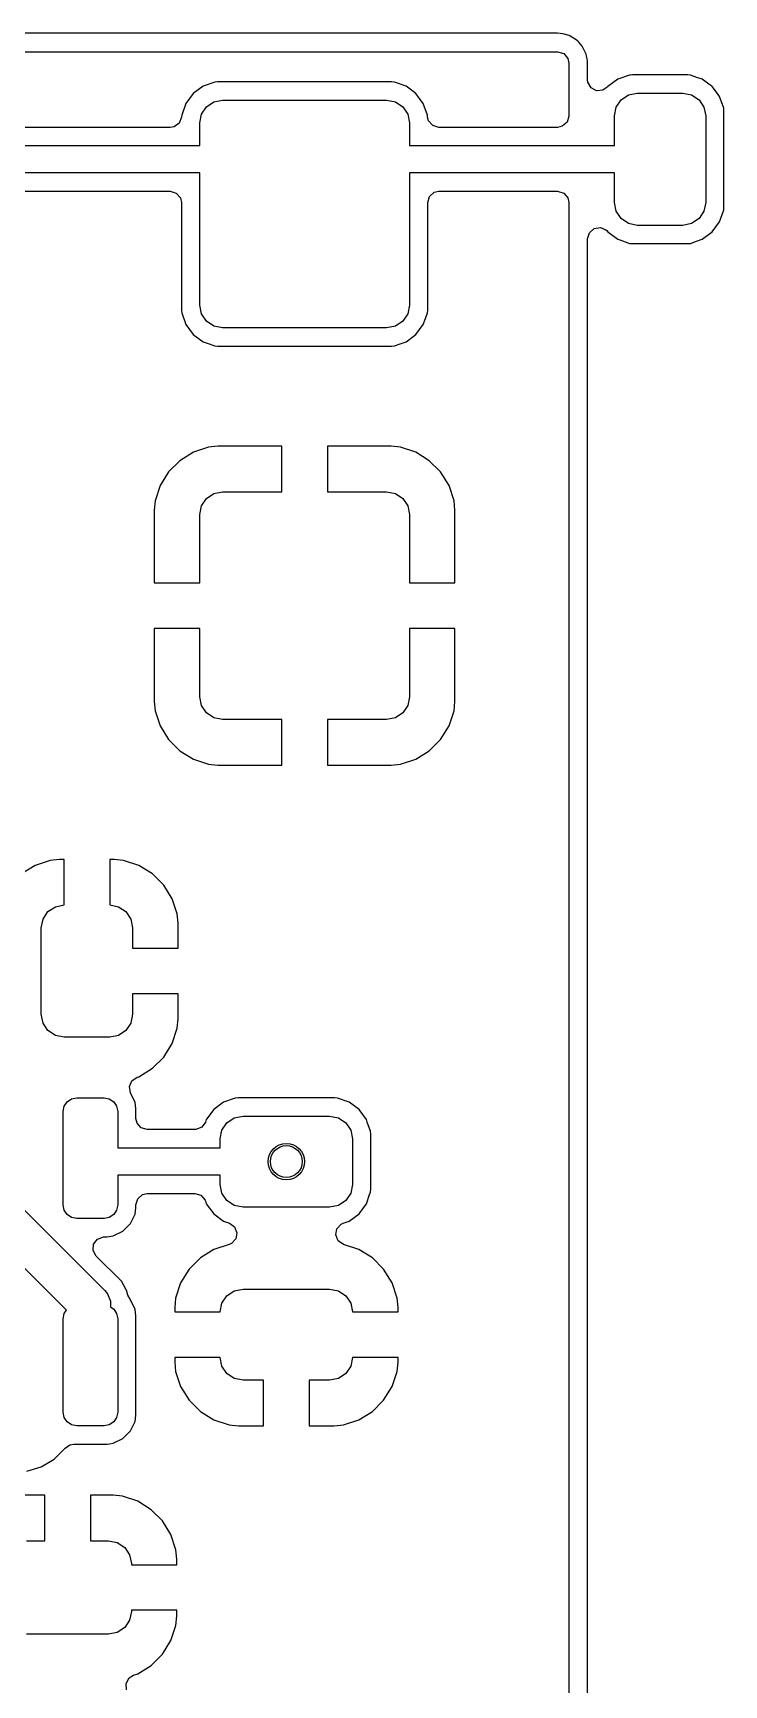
# Model space of a CAD drawing. Header units: inches. Extents: x -2.56 to 2.56, y -2.56 to 2.56.
# Drawn here: x -0.724 to -0.425, y 1.187 to 1.901 of the extents above; entities that cross this region are included whole.
import ezdxf

# ---------------------------------------------------------------- set-up
doc = ezdxf.new("R2010")
doc.units = ezdxf.units.IN
doc.header["$MEASUREMENT"] = 0
doc.layers.add('BLACK', color=250, linetype='CONTINUOUS')

msp = doc.modelspace()

# ---------------------------------------------------------------- linework, layer by layer
at = {"layer": 'BLACK', "linetype": 'CONTINUOUS'}
for p, q in [((-0.49701, 1.901), (-0.82475, 1.901)), ((-0.49473, 1.90068), (-0.49701, 1.901)), ((-0.49701, 1.901), (-0.49701, 1.901)), ((-0.49209, 1.8999), (-0.49473, 1.90068)), ((-0.49473, 1.90068), (-0.49473, 1.90068)), ((-0.49473, 1.90068), (-0.49473, 1.90068)), ((-0.48895, 1.89814), (-0.49209, 1.8999)), ((-0.49209, 1.8999), (-0.49209, 1.8999)), ((-0.82622, 1.89291), (-0.49701, 1.89291)), ((-0.49701, 1.89291), (-0.49437, 1.89214)), ((-0.49437, 1.89214), (-0.49257, 1.89006)), ((-0.48825, 1.89744), (-0.48895, 1.89814)), ((-0.48895, 1.89814), (-0.48895, 1.89814)), ((-0.48895, 1.89814), (-0.48895, 1.89814)), ((-0.48895, 1.89814), (-0.48895, 1.89814)), ((-0.48895, 1.89814), (-0.48895, 1.89814)), ((-0.4879, 1.89703), (-0.48825, 1.89744)), ((-0.48645, 1.89536), (-0.4879, 1.89703)), ((-0.48476, 1.89218), (-0.48645, 1.89536)), ((-0.48467, 1.89182), (-0.48476, 1.89218)), ((-0.48466, 1.89178), (-0.48467, 1.89182)), ((-0.48451, 1.8911), (-0.48466, 1.89178)), ((-0.49257, 1.89006), (-0.49213, 1.88803)), ((-0.49213, 1.88803), (-0.49213, 1.86514)), ((-0.48422, 1.88975), (-0.48451, 1.8911)), ((-0.48415, 1.88911), (-0.48422, 1.88975)), ((-0.48404, 1.88803), (-0.48415, 1.88911)), ((-0.48404, 1.88082), (-0.48404, 1.88803)), ((-0.48404, 1.88803), (-0.48404, 1.88803)), ((-0.65011, 1.87806), (-0.65442, 1.87489)), ((-0.64507, 1.87983), (-0.65011, 1.87806)), ((-0.65011, 1.87806), (-0.65011, 1.87806)), ((-0.64387, 1.87994), (-0.64507, 1.87983)), ((-0.64507, 1.87983), (-0.64507, 1.87983)), ((-0.56873, 1.87994), (-0.64387, 1.87994)), ((-0.64387, 1.87994), (-0.64387, 1.87994)), ((-0.56753, 1.87983), (-0.56873, 1.87994)), ((-0.56873, 1.87994), (-0.56873, 1.87994)), ((-0.56249, 1.87806), (-0.56753, 1.87983)), ((-0.56249, 1.87806), (-0.56249, 1.87806)), ((-0.55818, 1.87489), (-0.56249, 1.87806)), ((-0.48392, 1.87975), (-0.48404, 1.88082)), ((-0.48258, 1.87734), (-0.48392, 1.87975)), ((-0.48016, 1.87604), (-0.48258, 1.87734)), ((-0.47559, 1.87764), (-0.47742, 1.87625)), ((-0.47554, 1.87758), (-0.47559, 1.87764)), ((-0.47528, 1.87784), (-0.47554, 1.87758)), ((-0.47098, 1.88102), (-0.47528, 1.87784)), ((-0.46593, 1.88278), (-0.47098, 1.88102)), ((-0.46585, 1.8828), (-0.46593, 1.88278)), ((-0.46571, 1.8828), (-0.46585, 1.8828)), ((-0.46547, 1.88282), (-0.46571, 1.8828)), ((-0.46474, 1.88289), (-0.46547, 1.88282)), ((-0.46473, 1.88289), (-0.46474, 1.88289)), ((-0.44078, 1.88289), (-0.46473, 1.88289)), ((-0.43958, 1.88278), (-0.44078, 1.88289)), ((-0.44078, 1.88289), (-0.44078, 1.88289)), ((-0.44078, 1.88289), (-0.44078, 1.88289)), ((-0.43685, 1.88183), (-0.43958, 1.88278)), ((-0.43958, 1.88278), (-0.43958, 1.88278)), ((-0.43958, 1.88278), (-0.43958, 1.88278)), ((-0.43453, 1.88102), (-0.43685, 1.88183)), ((-0.43176, 1.87897), (-0.43453, 1.88102)), ((-0.43453, 1.88102), (-0.43453, 1.88102)), ((-0.43048, 1.87802), (-0.43176, 1.87897)), ((-0.43023, 1.87784), (-0.43048, 1.87802)), ((-0.42802, 1.87484), (-0.43023, 1.87784)), ((-0.65759, 1.87059), (-0.65936, 1.86554)), ((-0.65442, 1.87489), (-0.65759, 1.87059)), ((-0.65759, 1.87059), (-0.65759, 1.87059)), ((-0.64869, 1.86916), (-0.6455, 1.8713)), ((-0.6455, 1.8713), (-0.64173, 1.87205)), ((-0.64173, 1.87205), (-0.57087, 1.87205)), ((-0.57087, 1.87205), (-0.5671, 1.8713)), ((-0.5671, 1.8713), (-0.56391, 1.86916)), ((-0.55501, 1.87059), (-0.55818, 1.87489)), ((-0.55324, 1.86554), (-0.55501, 1.87059)), ((-0.55501, 1.87059), (-0.55501, 1.87059)), ((-0.47742, 1.87625), (-0.48016, 1.87604)), ((-0.47169, 1.86892), (-0.46956, 1.87212)), ((-0.46956, 1.87212), (-0.46636, 1.87425)), ((-0.46636, 1.87425), (-0.4626, 1.875)), ((-0.4626, 1.875), (-0.44291, 1.875)), ((-0.44291, 1.875), (-0.43915, 1.87425)), ((-0.43915, 1.87425), (-0.43595, 1.87212)), ((-0.43595, 1.87212), (-0.43382, 1.86892)), ((-0.42706, 1.87354), (-0.42802, 1.87484)), ((-0.42529, 1.86849), (-0.42706, 1.87354)), ((-0.42706, 1.87354), (-0.42706, 1.87354)), ((-0.65944, 1.86468), (-0.66045, 1.86213)), ((-0.65936, 1.86554), (-0.65944, 1.86468)), ((-0.65936, 1.86554), (-0.65936, 1.86554)), ((-0.65157, 1.8622), (-0.65083, 1.86597)), ((-0.65083, 1.86597), (-0.64869, 1.86916)), ((-0.56391, 1.86916), (-0.56177, 1.86597)), ((-0.56177, 1.86597), (-0.56102, 1.8622)), ((-0.55316, 1.86468), (-0.55324, 1.86554)), ((-0.55324, 1.86554), (-0.55324, 1.86554)), ((-0.55274, 1.86311), (-0.55316, 1.86468)), ((-0.55094, 1.86103), (-0.55274, 1.86311)), ((-0.49213, 1.86514), (-0.4929, 1.8625)), ((-0.47244, 1.86516), (-0.47169, 1.86892)), ((-0.47244, 1.85236), (-0.47244, 1.86516)), ((-0.43382, 1.86892), (-0.43307, 1.86516)), ((-0.43307, 1.86516), (-0.43307, 1.82776)), ((-0.42527, 1.86841), (-0.42529, 1.86849)), ((-0.42529, 1.86849), (-0.42529, 1.86849)), ((-0.42527, 1.86831), (-0.42527, 1.86841)), ((-0.42527, 1.8683), (-0.42527, 1.86831)), ((-0.42527, 1.86828), (-0.42527, 1.8683)), ((-0.42518, 1.86729), (-0.42527, 1.86828)), ((-0.42518, 1.82562), (-0.42518, 1.86729)), ((-0.42518, 1.86729), (-0.42518, 1.86729)), ((-0.6643, 1.86026), (-1.03331, 1.86026)), ((-0.66269, 1.86053), (-0.6643, 1.86026)), ((-0.66045, 1.86213), (-0.66269, 1.86053)), ((-0.65157, 1.85236), (-0.65157, 1.8622)), ((-0.56102, 1.8622), (-0.56102, 1.85236)), ((-0.5483, 1.86026), (-0.55094, 1.86103)), ((-0.49701, 1.86026), (-0.5483, 1.86026)), ((-0.49498, 1.8607), (-0.49701, 1.86026)), ((-0.4929, 1.8625), (-0.49498, 1.8607)), ((-1.0315, 1.85236), (-0.65157, 1.85236)), ((-0.56102, 1.85236), (-0.47244, 1.85236)), ((-0.65157, 1.84055), (-1.02905, 1.84055)), ((-0.65157, 1.78346), (-0.65157, 1.84055)), ((-0.47244, 1.84055), (-0.56102, 1.84055)), ((-0.56102, 1.84055), (-0.56102, 1.78346)), ((-0.47244, 1.82776), (-0.47244, 1.84055)), ((-1.02376, 1.83266), (-0.66435, 1.83266)), ((-0.66435, 1.83266), (-0.66171, 1.83188)), ((-0.66171, 1.83188), (-0.65991, 1.8298)), ((-0.65991, 1.8298), (-0.65947, 1.82778)), ((-0.65947, 1.82778), (-0.65947, 1.78133)), ((-0.55313, 1.82778), (-0.55235, 1.83041)), ((-0.55313, 1.78133), (-0.55313, 1.82778)), ((-0.55235, 1.83041), (-0.55028, 1.83222)), ((-0.55028, 1.83222), (-0.54825, 1.83266)), ((-0.54825, 1.83266), (-0.49701, 1.83266)), ((-0.49701, 1.83266), (-0.49437, 1.83188)), ((-0.49437, 1.83188), (-0.49257, 1.8298)), ((-0.49257, 1.8298), (-0.49213, 1.82778)), ((-0.49213, 1.82778), (-0.49213, 0.82378)), ((-0.47169, 1.82399), (-0.47244, 1.82776)), ((-0.43307, 1.82776), (-0.43382, 1.82399)), ((-0.46956, 1.8208), (-0.47169, 1.82399)), ((-0.46636, 1.81866), (-0.46956, 1.8208)), ((-0.43595, 1.8208), (-0.43915, 1.81866)), ((-0.43382, 1.82399), (-0.43595, 1.8208)), ((-0.42706, 1.81937), (-0.42537, 1.8242)), ((-0.42537, 1.8242), (-0.42529, 1.82442)), ((-0.42529, 1.82442), (-0.42518, 1.82562)), ((-0.42529, 1.82442), (-0.42529, 1.82442)), ((-0.48404, 1.8121), (-0.48326, 1.81474)), ((-0.48326, 1.81474), (-0.48118, 1.81654)), ((-0.48118, 1.81654), (-0.47846, 1.81693)), ((-0.47846, 1.81693), (-0.47643, 1.81615)), ((-0.47643, 1.81615), (-0.47573, 1.81568)), ((-0.47573, 1.81568), (-0.47528, 1.81507)), ((-0.47528, 1.81507), (-0.47098, 1.8119)), ((-0.4626, 1.81791), (-0.46636, 1.81866)), ((-0.44291, 1.81791), (-0.4626, 1.81791)), ((-0.43915, 1.81866), (-0.44291, 1.81791)), ((-0.43453, 1.8119), (-0.43023, 1.81507)), ((-0.43023, 1.81507), (-0.42706, 1.81937)), ((-0.48404, 1.79322), (-0.48404, 1.8121)), ((-0.47098, 1.8119), (-0.46974, 1.81146)), ((-0.46974, 1.81146), (-0.46593, 1.81013)), ((-0.46593, 1.81013), (-0.46593, 1.81013)), ((-0.46593, 1.81013), (-0.46593, 1.81013)), ((-0.46593, 1.81013), (-0.46548, 1.81009)), ((-0.46548, 1.81009), (-0.46474, 1.81002)), ((-0.46474, 1.81002), (-0.46473, 1.81002)), ((-0.46473, 1.81002), (-0.46473, 1.81002)), ((-0.46473, 1.81002), (-0.44078, 1.81002)), ((-0.44078, 1.81002), (-0.44078, 1.81002)), ((-0.44078, 1.81002), (-0.44073, 1.81002)), ((-0.44073, 1.81002), (-0.43958, 1.81013)), ((-0.43958, 1.81013), (-0.43696, 1.81105)), ((-0.43958, 1.81013), (-0.43958, 1.81013)), ((-0.43696, 1.81105), (-0.43453, 1.8119)), ((-0.48404, 1.63985), (-0.48404, 1.79322)), ((-0.65947, 1.78133), (-0.65936, 1.78013)), ((-0.65936, 1.78013), (-0.65936, 1.78013)), ((-0.65936, 1.78013), (-0.65759, 1.77508)), ((-0.65083, 1.7797), (-0.65157, 1.78346)), ((-0.64869, 1.7765), (-0.65083, 1.7797)), ((-0.56177, 1.7797), (-0.56391, 1.7765)), ((-0.56102, 1.78346), (-0.56177, 1.7797)), ((-0.55501, 1.77508), (-0.55413, 1.77761)), ((-0.55413, 1.77761), (-0.55324, 1.78013)), ((-0.55324, 1.78013), (-0.55313, 1.78133)), ((-0.55324, 1.78013), (-0.55324, 1.78013)), ((-0.65759, 1.77508), (-0.65759, 1.77508)), ((-0.65759, 1.77508), (-0.65442, 1.77078)), ((-0.65442, 1.77078), (-0.65011, 1.76761)), ((-0.6455, 1.77437), (-0.64869, 1.7765)), ((-0.64173, 1.77362), (-0.6455, 1.77437)), ((-0.57087, 1.77362), (-0.64173, 1.77362)), ((-0.5671, 1.77437), (-0.57087, 1.77362)), ((-0.56391, 1.7765), (-0.5671, 1.77437)), ((-0.56249, 1.76761), (-0.55818, 1.77078)), ((-0.55818, 1.77078), (-0.55501, 1.77508)), ((-0.65011, 1.76761), (-0.64843, 1.76702)), ((-0.64843, 1.76702), (-0.64507, 1.76584)), ((-0.64507, 1.76584), (-0.64387, 1.76573)), ((-0.64387, 1.76573), (-0.64387, 1.76573)), ((-0.64387, 1.76573), (-0.56873, 1.76573)), ((-0.56873, 1.76573), (-0.56753, 1.76584)), ((-0.56753, 1.76584), (-0.56501, 1.76672)), ((-0.56753, 1.76584), (-0.56753, 1.76584)), ((-0.56501, 1.76672), (-0.56249, 1.76761)), ((-0.64774, 1.72203), (-0.6543, 1.71986)), ((-0.6437, 1.72244), (-0.64774, 1.72203)), ((-0.61614, 1.72244), (-0.6437, 1.72244)), ((-0.6437, 1.72244), (-0.6437, 1.72244)), ((-0.61614, 1.70276), (-0.61614, 1.72244)), ((-0.5689, 1.72244), (-0.59646, 1.72244)), ((-0.59646, 1.72244), (-0.59646, 1.70276)), ((-0.56485, 1.72203), (-0.5689, 1.72244)), ((-0.5583, 1.71986), (-0.56485, 1.72203)), ((-0.56485, 1.72203), (-0.56485, 1.72203)), ((-0.66017, 1.71623), (-0.66505, 1.71135)), ((-0.6543, 1.71986), (-0.66017, 1.71623)), ((-0.6543, 1.71986), (-0.6543, 1.71986)), ((-0.55243, 1.71623), (-0.5583, 1.71986)), ((-0.5583, 1.71986), (-0.5583, 1.71986)), ((-0.54755, 1.71135), (-0.55243, 1.71623)), ((-0.66505, 1.71135), (-0.66868, 1.70548)), ((-0.54392, 1.70548), (-0.54755, 1.71135)), ((-0.67085, 1.69892), (-0.67126, 1.69488)), ((-0.66868, 1.70548), (-0.67085, 1.69893)), ((-0.67085, 1.69893), (-0.67085, 1.69892)), ((-0.66868, 1.70548), (-0.66868, 1.70548)), ((-0.65083, 1.69668), (-0.64869, 1.69987)), ((-0.64869, 1.69987), (-0.6455, 1.70201)), ((-0.6455, 1.70201), (-0.64173, 1.70276)), ((-0.64173, 1.70276), (-0.61614, 1.70276)), ((-0.59646, 1.70276), (-0.57087, 1.70276)), ((-0.57087, 1.70276), (-0.5671, 1.70201)), ((-0.5671, 1.70201), (-0.56391, 1.69987)), ((-0.56391, 1.69987), (-0.56177, 1.69668)), ((-0.54175, 1.69893), (-0.54392, 1.70548)), ((-0.54392, 1.70548), (-0.54392, 1.70548)), ((-0.54134, 1.69488), (-0.54175, 1.69893)), ((-0.67126, 1.69488), (-0.67126, 1.66339)), ((-0.65157, 1.69291), (-0.65083, 1.69668)), ((-0.65157, 1.66339), (-0.65157, 1.69291)), ((-0.56177, 1.69668), (-0.56102, 1.69291)), ((-0.56102, 1.69291), (-0.56102, 1.66339)), ((-0.54134, 1.66339), (-0.54134, 1.69488)), ((-0.54134, 1.69488), (-0.54134, 1.69488)), ((-0.67126, 1.66339), (-0.65157, 1.66339)), ((-0.56102, 1.66339), (-0.54134, 1.66339)), ((-0.65157, 1.6437), (-0.67126, 1.6437)), ((-0.67126, 1.6437), (-0.67126, 1.61221)), ((-0.65157, 1.61417), (-0.65157, 1.6437)), ((-0.54134, 1.6437), (-0.56102, 1.6437)), ((-0.56102, 1.6437), (-0.56102, 1.61417)), ((-0.54134, 1.61221), (-0.54134, 1.6437)), ((-0.48404, 1.557), (-0.48404, 1.63985)), ((-0.65083, 1.61041), (-0.65157, 1.61417)), ((-0.56102, 1.61417), (-0.56177, 1.61041)), ((-0.67126, 1.61221), (-0.67085, 1.60816)), ((-0.67085, 1.60816), (-0.66868, 1.60161)), ((-0.64869, 1.60721), (-0.65083, 1.61041)), ((-0.6455, 1.60508), (-0.64869, 1.60721)), ((-0.56391, 1.60721), (-0.5671, 1.60508)), ((-0.56177, 1.61041), (-0.56391, 1.60721)), ((-0.54392, 1.60161), (-0.54175, 1.60816)), ((-0.54175, 1.60816), (-0.54134, 1.61221)), ((-0.54175, 1.60816), (-0.54175, 1.60816)), ((-0.54134, 1.61221), (-0.54134, 1.61221)), ((-0.66868, 1.60161), (-0.66868, 1.60161)), ((-0.66868, 1.60161), (-0.66505, 1.59573)), ((-0.64173, 1.60433), (-0.6455, 1.60508)), ((-0.61614, 1.60433), (-0.64173, 1.60433)), ((-0.61614, 1.58465), (-0.61614, 1.60433)), ((-0.57087, 1.60433), (-0.59646, 1.60433)), ((-0.59646, 1.60433), (-0.59646, 1.58465)), ((-0.5671, 1.60508), (-0.57087, 1.60433)), ((-0.54755, 1.59573), (-0.54392, 1.60161)), ((-0.54392, 1.60161), (-0.54392, 1.60161)), ((-0.66505, 1.59573), (-0.66017, 1.59085)), ((-0.55243, 1.59085), (-0.54755, 1.59573)), ((-0.66017, 1.59085), (-0.6543, 1.58723)), ((-0.6543, 1.58723), (-0.6543, 1.58723)), ((-0.6543, 1.58723), (-0.64774, 1.58506)), ((-0.64774, 1.58506), (-0.64774, 1.58506)), ((-0.64774, 1.58506), (-0.6437, 1.58465)), ((-0.6437, 1.58465), (-0.61614, 1.58465)), ((-0.61614, 1.58465), (-0.61614, 1.58465)), ((-0.59646, 1.58465), (-0.5689, 1.58465)), ((-0.5689, 1.58465), (-0.56485, 1.58506)), ((-0.5689, 1.58465), (-0.5689, 1.58465)), ((-0.56485, 1.58506), (-0.5583, 1.58723)), ((-0.5583, 1.58723), (-0.55243, 1.59085)), ((-0.5583, 1.58723), (-0.5583, 1.58723)), ((-0.48404, 1.40363), (-0.48404, 1.557)), ((-0.71617, 1.54352), (-0.72272, 1.54135)), ((-0.71213, 1.54394), (-0.71617, 1.54352)), ((-0.71212, 1.54394), (-0.71213, 1.54394)), ((-0.71016, 1.54394), (-0.71212, 1.54394)), ((-0.71016, 1.52425), (-0.71016, 1.54394)), ((-0.71016, 1.54394), (-0.71016, 1.54394)), ((-0.6885, 1.54394), (-0.69047, 1.54394)), ((-0.69047, 1.54394), (-0.69047, 1.52425)), ((-0.68446, 1.54352), (-0.6885, 1.54394)), ((-0.67791, 1.54135), (-0.68446, 1.54352)), ((-0.68446, 1.54352), (-0.68446, 1.54352)), ((-0.72272, 1.54135), (-0.7286, 1.53773)), ((-0.72272, 1.54135), (-0.72272, 1.54135)), ((-0.67203, 1.53773), (-0.67791, 1.54135)), ((-0.67791, 1.54135), (-0.67791, 1.54135)), ((-0.66715, 1.53285), (-0.67203, 1.53773)), ((-0.66353, 1.52697), (-0.66715, 1.53285)), ((-0.71925, 1.51818), (-0.71712, 1.52137)), ((-0.71712, 1.52137), (-0.71392, 1.5235)), ((-0.71392, 1.5235), (-0.71016, 1.52425)), ((-0.69047, 1.52425), (-0.68671, 1.5235)), ((-0.68671, 1.5235), (-0.68351, 1.52137)), ((-0.68351, 1.52137), (-0.68138, 1.51818)), ((-0.66136, 1.52042), (-0.66353, 1.52697)), ((-0.66353, 1.52697), (-0.66353, 1.52697)), ((-0.66095, 1.51638), (-0.66136, 1.52042)), ((-0.72, 1.51441), (-0.71925, 1.51818)), ((-0.72, 1.47701), (-0.72, 1.51441)), ((-0.68138, 1.51818), (-0.68063, 1.51441)), ((-0.68063, 1.51441), (-0.68063, 1.50555)), ((-0.66095, 1.51638), (-0.66095, 1.51638)), ((-0.66095, 1.50555), (-0.66095, 1.51638)), ((-0.68063, 1.50555), (-0.66095, 1.50555)), ((-0.66095, 1.48587), (-0.68063, 1.48587)), ((-0.68063, 1.48587), (-0.68063, 1.47701)), ((-0.66095, 1.47504), (-0.66095, 1.48587)), ((-0.71925, 1.47324), (-0.72, 1.47701)), ((-0.71712, 1.47005), (-0.71925, 1.47324)), ((-0.68138, 1.47324), (-0.68351, 1.47005)), ((-0.68063, 1.47701), (-0.68138, 1.47324)), ((-0.66353, 1.46444), (-0.66136, 1.471)), ((-0.66136, 1.471), (-0.66095, 1.47504)), ((-0.66136, 1.471), (-0.66136, 1.471)), ((-0.66095, 1.47504), (-0.66095, 1.47504)), ((-0.71392, 1.46791), (-0.71712, 1.47005)), ((-0.71016, 1.46717), (-0.71392, 1.46791)), ((-0.69047, 1.46717), (-0.71016, 1.46717)), ((-0.68671, 1.46791), (-0.69047, 1.46717)), ((-0.68351, 1.47005), (-0.68671, 1.46791)), ((-0.66715, 1.45857), (-0.66353, 1.46444)), ((-0.66353, 1.46444), (-0.66353, 1.46444)), ((-0.67203, 1.45369), (-0.66715, 1.45857)), ((-0.68086, 1.44829), (-0.67862, 1.44983)), ((-0.67862, 1.44983), (-0.67791, 1.45006)), ((-0.67791, 1.45006), (-0.67203, 1.45369)), ((-0.67791, 1.45006), (-0.67791, 1.45006)), ((-0.68193, 1.44576), (-0.68086, 1.44829)), ((-0.68147, 1.44305), (-0.68193, 1.44576)), ((-0.68045, 1.44096), (-0.68147, 1.44305)), ((-0.71063, 1.43504), (-0.71018, 1.4373)), ((-0.71063, 1.39469), (-0.71063, 1.43504)), ((-0.71018, 1.4373), (-0.7089, 1.43922)), ((-0.7089, 1.43922), (-0.70698, 1.4405)), ((-0.70698, 1.4405), (-0.70472, 1.44094)), ((-0.70472, 1.44094), (-0.69291, 1.44094)), ((-0.69291, 1.44094), (-0.69065, 1.4405)), ((-0.69065, 1.4405), (-0.68874, 1.43922)), ((-0.68874, 1.43922), (-0.68746, 1.4373)), ((-0.68746, 1.4373), (-0.68701, 1.43504)), ((-0.68701, 1.43504), (-0.68701, 1.41929)), ((-0.67951, 1.43903), (-0.68045, 1.44096)), ((-0.67911, 1.43635), (-0.67951, 1.43903)), ((-0.67911, 1.43207), (-0.67911, 1.43635)), ((-0.64556, 1.43591), (-0.64867, 1.4317)), ((-0.64126, 1.43909), (-0.64556, 1.43591)), ((-0.63621, 1.44085), (-0.64126, 1.43909)), ((-0.64126, 1.43909), (-0.64126, 1.43909)), ((-0.63501, 1.44096), (-0.63621, 1.44085)), ((-0.63621, 1.44085), (-0.63621, 1.44085)), ((-0.59334, 1.44096), (-0.63501, 1.44096)), ((-0.63501, 1.44096), (-0.63501, 1.44096)), ((-0.59214, 1.44085), (-0.59334, 1.44096)), ((-0.59334, 1.44096), (-0.59334, 1.44096)), ((-0.58709, 1.43909), (-0.59214, 1.44085)), ((-0.58279, 1.43591), (-0.58709, 1.43909)), ((-0.58709, 1.43909), (-0.58709, 1.43909)), ((-0.57961, 1.43161), (-0.58279, 1.43591)), ((-0.67867, 1.43004), (-0.67911, 1.43207)), ((-0.67687, 1.42796), (-0.67867, 1.43004)), ((-0.67423, 1.42719), (-0.67687, 1.42796)), ((-0.65074, 1.42822), (-0.6533, 1.42721)), ((-0.64914, 1.43045), (-0.65074, 1.42822)), ((-0.64873, 1.43161), (-0.64914, 1.43045)), ((-0.64867, 1.4317), (-0.64873, 1.43161)), ((-0.64197, 1.42699), (-0.63983, 1.43019)), ((-0.63983, 1.43019), (-0.63664, 1.43232)), ((-0.63664, 1.43232), (-0.63287, 1.43307)), ((-0.63287, 1.43307), (-0.59547, 1.43307)), ((-0.59547, 1.43307), (-0.59171, 1.43232)), ((-0.59171, 1.43232), (-0.58851, 1.43019)), ((-0.58851, 1.43019), (-0.58638, 1.42699)), ((-0.57921, 1.43045), (-0.57961, 1.43161)), ((-0.57785, 1.42656), (-0.57921, 1.43045)), ((-0.76181, 1.4269), (-0.69256, 1.35764)), ((-0.65374, 1.42719), (-0.67423, 1.42719)), ((-0.6533, 1.42721), (-0.65374, 1.42719)), ((-0.64272, 1.42323), (-0.64197, 1.42699)), ((-0.64272, 1.41929), (-0.64272, 1.42323)), ((-0.58638, 1.42699), (-0.58563, 1.42323)), ((-0.58563, 1.42323), (-0.58563, 1.40354)), ((-0.57774, 1.42536), (-0.57785, 1.42656)), ((-0.57785, 1.42656), (-0.57785, 1.42656)), ((-0.57774, 1.40141), (-0.57774, 1.42536)), ((-0.68701, 1.41929), (-0.64272, 1.41929)), ((-0.64272, 1.40748), (-0.68701, 1.40748)), ((-0.68701, 1.40748), (-0.68701, 1.39469)), ((-0.64272, 1.40354), (-0.64272, 1.40748)), ((-0.70919, 1.34922), (-0.76181, 1.40184)), ((-0.67834, 1.39734), (-0.67626, 1.39915)), ((-0.67626, 1.39915), (-0.67423, 1.39959)), ((-0.67423, 1.39959), (-0.65374, 1.39959)), ((-0.65374, 1.39959), (-0.6511, 1.39881)), ((-0.64197, 1.39978), (-0.64272, 1.40354)), ((-0.63983, 1.39658), (-0.64197, 1.39978)), ((-0.58638, 1.39978), (-0.58851, 1.39658)), ((-0.58563, 1.40354), (-0.58638, 1.39978)), ((-0.57961, 1.39516), (-0.57822, 1.39915)), ((-0.57822, 1.39915), (-0.57785, 1.40021)), ((-0.57785, 1.40021), (-0.57774, 1.40141)), ((-0.57785, 1.40021), (-0.57785, 1.40021)), ((-0.48404, 1.32078), (-0.48404, 1.40363)), ((-0.71018, 1.39243), (-0.71063, 1.39469)), ((-0.7089, 1.39051), (-0.71018, 1.39243)), ((-0.68746, 1.39243), (-0.68874, 1.39051)), ((-0.68701, 1.39469), (-0.68746, 1.39243)), ((-0.67951, 1.39069), (-0.67911, 1.39338)), ((-0.67911, 1.3947), (-0.67834, 1.39734)), ((-0.67911, 1.39338), (-0.67911, 1.3947)), ((-0.6511, 1.39881), (-0.6493, 1.39673)), ((-0.6493, 1.39673), (-0.64914, 1.39632)), ((-0.64914, 1.39632), (-0.64873, 1.39516)), ((-0.64873, 1.39516), (-0.64556, 1.39086)), ((-0.63664, 1.39445), (-0.63983, 1.39658)), ((-0.63287, 1.3937), (-0.63664, 1.39445)), ((-0.59547, 1.3937), (-0.63287, 1.3937)), ((-0.59171, 1.39445), (-0.59547, 1.3937)), ((-0.58851, 1.39658), (-0.59171, 1.39445)), ((-0.58279, 1.39086), (-0.57961, 1.39516)), ((-0.70698, 1.38923), (-0.7089, 1.39051)), ((-0.70472, 1.38878), (-0.70698, 1.38923)), ((-0.69291, 1.38878), (-0.70472, 1.38878)), ((-0.69065, 1.38923), (-0.69291, 1.38878)), ((-0.68874, 1.39051), (-0.69065, 1.38923)), ((-0.68478, 1.3833), (-0.68153, 1.38656)), ((-0.68153, 1.38656), (-0.67951, 1.39069)), ((-0.64556, 1.39086), (-0.64126, 1.38769)), ((-0.64126, 1.38769), (-0.63874, 1.3868)), ((-0.63874, 1.3868), (-0.6365, 1.3852)), ((-0.6365, 1.3852), (-0.63549, 1.38264)), ((-0.59236, 1.38438), (-0.59049, 1.38639)), ((-0.59049, 1.38639), (-0.58961, 1.3868)), ((-0.58961, 1.3868), (-0.58709, 1.38769)), ((-0.58961, 1.3868), (-0.58961, 1.3868)), ((-0.58709, 1.38769), (-0.58279, 1.39086)), ((-0.69762, 1.37497), (-0.69742, 1.37771)), ((-0.69742, 1.37771), (-0.69578, 1.37991)), ((-0.69578, 1.37991), (-0.6932, 1.38087)), ((-0.6932, 1.38087), (-0.69285, 1.38089)), ((-0.69285, 1.38089), (-0.6916, 1.38089)), ((-0.6916, 1.38089), (-0.69071, 1.38102)), ((-0.69071, 1.38102), (-0.68892, 1.38128)), ((-0.68892, 1.38128), (-0.68478, 1.3833)), ((-0.63882, 1.37756), (-0.64544, 1.37537)), ((-0.63792, 1.37796), (-0.63882, 1.37756)), ((-0.63602, 1.37995), (-0.63792, 1.37796)), ((-0.63549, 1.38264), (-0.63602, 1.37995)), ((-0.59285, 1.38167), (-0.59236, 1.38438)), ((-0.59179, 1.37913), (-0.59285, 1.38167)), ((-0.58953, 1.37756), (-0.59179, 1.37913)), ((-0.58291, 1.37537), (-0.58953, 1.37756)), ((-0.6963, 1.37255), (-0.69762, 1.37497)), ((-0.68541, 1.36166), (-0.6963, 1.37255)), ((-0.65131, 1.37174), (-0.65619, 1.36686)), ((-0.64544, 1.37537), (-0.65131, 1.37174)), ((-0.64544, 1.37537), (-0.64544, 1.37537)), ((-0.57703, 1.37174), (-0.58291, 1.37537)), ((-0.58291, 1.37537), (-0.58291, 1.37537)), ((-0.57215, 1.36686), (-0.57703, 1.37174)), ((-0.65619, 1.36686), (-0.65982, 1.36099)), ((-0.56853, 1.36099), (-0.57215, 1.36686)), ((-0.69256, 1.35764), (-0.69145, 1.3563)), ((-0.69145, 1.3563), (-0.69013, 1.35311)), ((-0.68452, 1.36011), (-0.68541, 1.36166)), ((-0.68344, 1.35825), (-0.68452, 1.36011)), ((-0.68321, 1.35784), (-0.68344, 1.35825)), ((-0.68261, 1.35561), (-0.68321, 1.35784)), ((-0.65982, 1.36099), (-0.66199, 1.35444)), ((-0.65982, 1.36099), (-0.65982, 1.36099)), ((-0.63983, 1.35538), (-0.63664, 1.35752)), ((-0.63664, 1.35752), (-0.63287, 1.35827)), ((-0.63287, 1.35827), (-0.59547, 1.35827)), ((-0.59547, 1.35827), (-0.59171, 1.35752)), ((-0.59171, 1.35752), (-0.58851, 1.35538)), ((-0.56636, 1.35444), (-0.56853, 1.36099)), ((-0.56853, 1.36099), (-0.56853, 1.36099)), ((-0.71018, 1.34773), (-0.70919, 1.34922)), ((-0.69013, 1.35311), (-0.69013, 1.35058)), ((-0.69013, 1.35058), (-0.68874, 1.34965)), ((-0.68874, 1.34965), (-0.68746, 1.34773)), ((-0.68168, 1.35399), (-0.68261, 1.35561)), ((-0.68176, 1.35393), (-0.68168, 1.35399)), ((-0.68153, 1.3536), (-0.68176, 1.35393)), ((-0.67951, 1.34946), (-0.68153, 1.3536)), ((-0.68153, 1.3536), (-0.68153, 1.3536)), ((-0.68153, 1.3536), (-0.68153, 1.3536)), ((-0.67911, 1.34678), (-0.67951, 1.34946)), ((-0.66199, 1.35444), (-0.6624, 1.35039)), ((-0.6624, 1.35039), (-0.6624, 1.34843)), ((-0.66199, 1.35444), (-0.66199, 1.35444)), ((-0.64272, 1.34843), (-0.64197, 1.35219)), ((-0.64197, 1.35219), (-0.63983, 1.35538)), ((-0.58851, 1.35538), (-0.58638, 1.35219)), ((-0.58638, 1.35219), (-0.58563, 1.34843)), ((-0.56594, 1.35039), (-0.56636, 1.35444)), ((-0.56594, 1.34843), (-0.56594, 1.35039)), ((-0.56594, 1.35039), (-0.56594, 1.35039)), ((-0.71063, 1.34547), (-0.71018, 1.34773)), ((-0.71063, 1.30512), (-0.71063, 1.34547)), ((-0.68746, 1.34773), (-0.68701, 1.34547)), ((-0.68701, 1.34547), (-0.68701, 1.30512)), ((-0.67911, 1.32677), (-0.67911, 1.34678)), ((-0.6624, 1.34843), (-0.64272, 1.34843)), ((-0.58563, 1.34843), (-0.56594, 1.34843)), ((-0.64272, 1.32874), (-0.6624, 1.32874)), ((-0.6624, 1.32874), (-0.6624, 1.32677)), ((-0.64197, 1.32497), (-0.64272, 1.32874)), ((-0.58563, 1.32874), (-0.58638, 1.32497)), ((-0.56594, 1.32874), (-0.58563, 1.32874)), ((-0.56594, 1.32677), (-0.56594, 1.32874)), ((-0.67911, 1.30381), (-0.67911, 1.32677)), ((-0.6624, 1.32677), (-0.66199, 1.32273)), ((-0.66199, 1.32273), (-0.65982, 1.31618)), ((-0.63983, 1.32178), (-0.64197, 1.32497)), ((-0.63664, 1.31965), (-0.63983, 1.32178)), ((-0.58851, 1.32178), (-0.59171, 1.31965)), ((-0.58638, 1.32497), (-0.58851, 1.32178)), ((-0.56853, 1.31618), (-0.56636, 1.32273)), ((-0.56636, 1.32273), (-0.56594, 1.32677)), ((-0.56636, 1.32273), (-0.56636, 1.32273)), ((-0.56594, 1.32677), (-0.56594, 1.32677)), ((-0.48404, 1.16741), (-0.48404, 1.32078)), ((-0.65982, 1.31618), (-0.65982, 1.31618)), ((-0.65982, 1.31618), (-0.65619, 1.3103)), ((-0.63287, 1.3189), (-0.63664, 1.31965)), ((-0.62402, 1.3189), (-0.63287, 1.3189)), ((-0.62402, 1.29921), (-0.62402, 1.3189)), ((-0.59547, 1.3189), (-0.60433, 1.3189)), ((-0.60433, 1.3189), (-0.60433, 1.29921)), ((-0.59171, 1.31965), (-0.59547, 1.3189)), ((-0.57215, 1.3103), (-0.56853, 1.31618)), ((-0.56853, 1.31618), (-0.56853, 1.31618)), ((-0.65619, 1.3103), (-0.65131, 1.30542)), ((-0.57703, 1.30542), (-0.57215, 1.3103)), ((-0.71018, 1.30286), (-0.71063, 1.30512)), ((-0.7089, 1.30094), (-0.71018, 1.30286)), ((-0.70698, 1.29966), (-0.7089, 1.30094)), ((-0.70472, 1.29921), (-0.70698, 1.29966)), ((-0.69291, 1.29921), (-0.70472, 1.29921)), ((-0.69065, 1.29966), (-0.69291, 1.29921)), ((-0.68874, 1.30094), (-0.69065, 1.29966)), ((-0.68746, 1.30286), (-0.68874, 1.30094)), ((-0.68701, 1.30512), (-0.68746, 1.30286)), ((-0.68153, 1.29699), (-0.67951, 1.30113)), ((-0.67951, 1.30113), (-0.67911, 1.30381)), ((-0.65131, 1.30542), (-0.64544, 1.3018)), ((-0.64544, 1.3018), (-0.64544, 1.3018)), ((-0.64544, 1.3018), (-0.63889, 1.29963)), ((-0.63889, 1.29963), (-0.63889, 1.29963)), ((-0.63889, 1.29963), (-0.63484, 1.29921)), ((-0.63484, 1.29921), (-0.62402, 1.29921)), ((-0.62402, 1.29921), (-0.62402, 1.29921)), ((-0.60433, 1.29921), (-0.59351, 1.29921)), ((-0.59351, 1.29921), (-0.5935, 1.29921)), ((-0.5935, 1.29921), (-0.58946, 1.29963)), ((-0.58946, 1.29963), (-0.58291, 1.3018)), ((-0.58291, 1.3018), (-0.57703, 1.30542)), ((-0.58291, 1.3018), (-0.58291, 1.3018)), ((-0.68892, 1.29171), (-0.68478, 1.29373)), ((-0.68478, 1.29373), (-0.68153, 1.29699)), ((-0.71451, 1.28474), (-0.70993, 1.28931)), ((-0.70993, 1.28931), (-0.70984, 1.28943)), ((-0.70984, 1.28943), (-0.70974, 1.2895)), ((-0.70974, 1.2895), (-0.70972, 1.28953)), ((-0.70972, 1.28953), (-0.70971, 1.28952)), ((-0.70971, 1.28952), (-0.70761, 1.29104)), ((-0.70761, 1.29104), (-0.70598, 1.29132)), ((-0.70598, 1.29132), (-0.6916, 1.29132)), ((-0.6916, 1.29132), (-0.69053, 1.29147)), ((-0.69053, 1.29147), (-0.68892, 1.29171)), ((-0.72628, 1.27964), (-0.72007, 1.28145)), ((-0.72007, 1.28145), (-0.71451, 1.28474)), ((-0.71451, 1.28474), (-0.71451, 1.28474)), ((-0.7185, 1.26919), (-0.72835, 1.26919)), ((-0.7185, 1.24951), (-0.7185, 1.26919)), ((-0.68898, 1.26919), (-0.69882, 1.26919)), ((-0.69882, 1.26919), (-0.69882, 1.24951)), ((-0.68493, 1.26878), (-0.68898, 1.26919)), ((-0.67838, 1.26661), (-0.68493, 1.26878)), ((-0.68493, 1.26878), (-0.68493, 1.26878)), ((-0.67251, 1.26298), (-0.67838, 1.26661)), ((-0.67838, 1.26661), (-0.67838, 1.26661)), ((-0.66763, 1.2581), (-0.67251, 1.26298)), ((-0.664, 1.25223), (-0.66763, 1.2581)), ((-0.72638, 1.24951), (-0.7185, 1.24951)), ((-0.69882, 1.24951), (-0.69094, 1.24951)), ((-0.69094, 1.24951), (-0.68718, 1.24876)), ((-0.66183, 1.24568), (-0.664, 1.25223)), ((-0.664, 1.25223), (-0.664, 1.25223)), ((-0.68718, 1.24876), (-0.68399, 1.24663)), ((-0.68399, 1.24663), (-0.68185, 1.24343)), ((-0.68185, 1.24343), (-0.6811, 1.23967)), ((-0.66142, 1.24163), (-0.66183, 1.24568)), ((-0.6811, 1.23967), (-0.6811, 1.23917)), ((-0.6811, 1.23917), (-0.66142, 1.23917)), ((-0.66142, 1.23917), (-0.66142, 1.24163)), ((-0.66142, 1.24163), (-0.66142, 1.24163)), ((-0.68185, 1.21523), (-0.68399, 1.21204)), ((-0.6811, 1.219), (-0.68185, 1.21523)), ((-0.66142, 1.21949), (-0.6811, 1.21949)), ((-0.6811, 1.21949), (-0.6811, 1.219)), ((-0.66183, 1.21298), (-0.66142, 1.21703)), ((-0.66142, 1.21703), (-0.66142, 1.21949)), ((-0.66142, 1.21703), (-0.66142, 1.21703)), ((-0.69094, 1.20915), (-0.72638, 1.20915)), ((-0.68718, 1.2099), (-0.69094, 1.20915)), ((-0.68399, 1.21204), (-0.68718, 1.2099)), ((-0.66763, 1.20056), (-0.664, 1.20643)), ((-0.664, 1.20643), (-0.66183, 1.21298)), ((-0.664, 1.20643), (-0.664, 1.20643)), ((-0.66183, 1.21298), (-0.66183, 1.21298)), ((-0.67251, 1.19568), (-0.66763, 1.20056)), ((-0.68016, 1.19146), (-0.67838, 1.19205)), ((-0.67838, 1.19205), (-0.67251, 1.19568)), ((-0.67838, 1.19205), (-0.67838, 1.19205)), ((-0.6834, 1.18784), (-0.6821, 1.19026)), ((-0.68318, 1.18509), (-0.6834, 1.18784)), ((-0.6821, 1.19026), (-0.68016, 1.19146))]:
    msp.add_line(p, q, dxfattribs=at)
at = {"layer": 'BLACK'}
msp.add_circle((-0.61417, 1.41339), 0.00787, dxfattribs=at)
at = {"layer": 'WHITE'}
msp.add_circle((-0.61417, 1.41339), 0.00689, dxfattribs=at)

doc.saveas('drawing.dxf')
